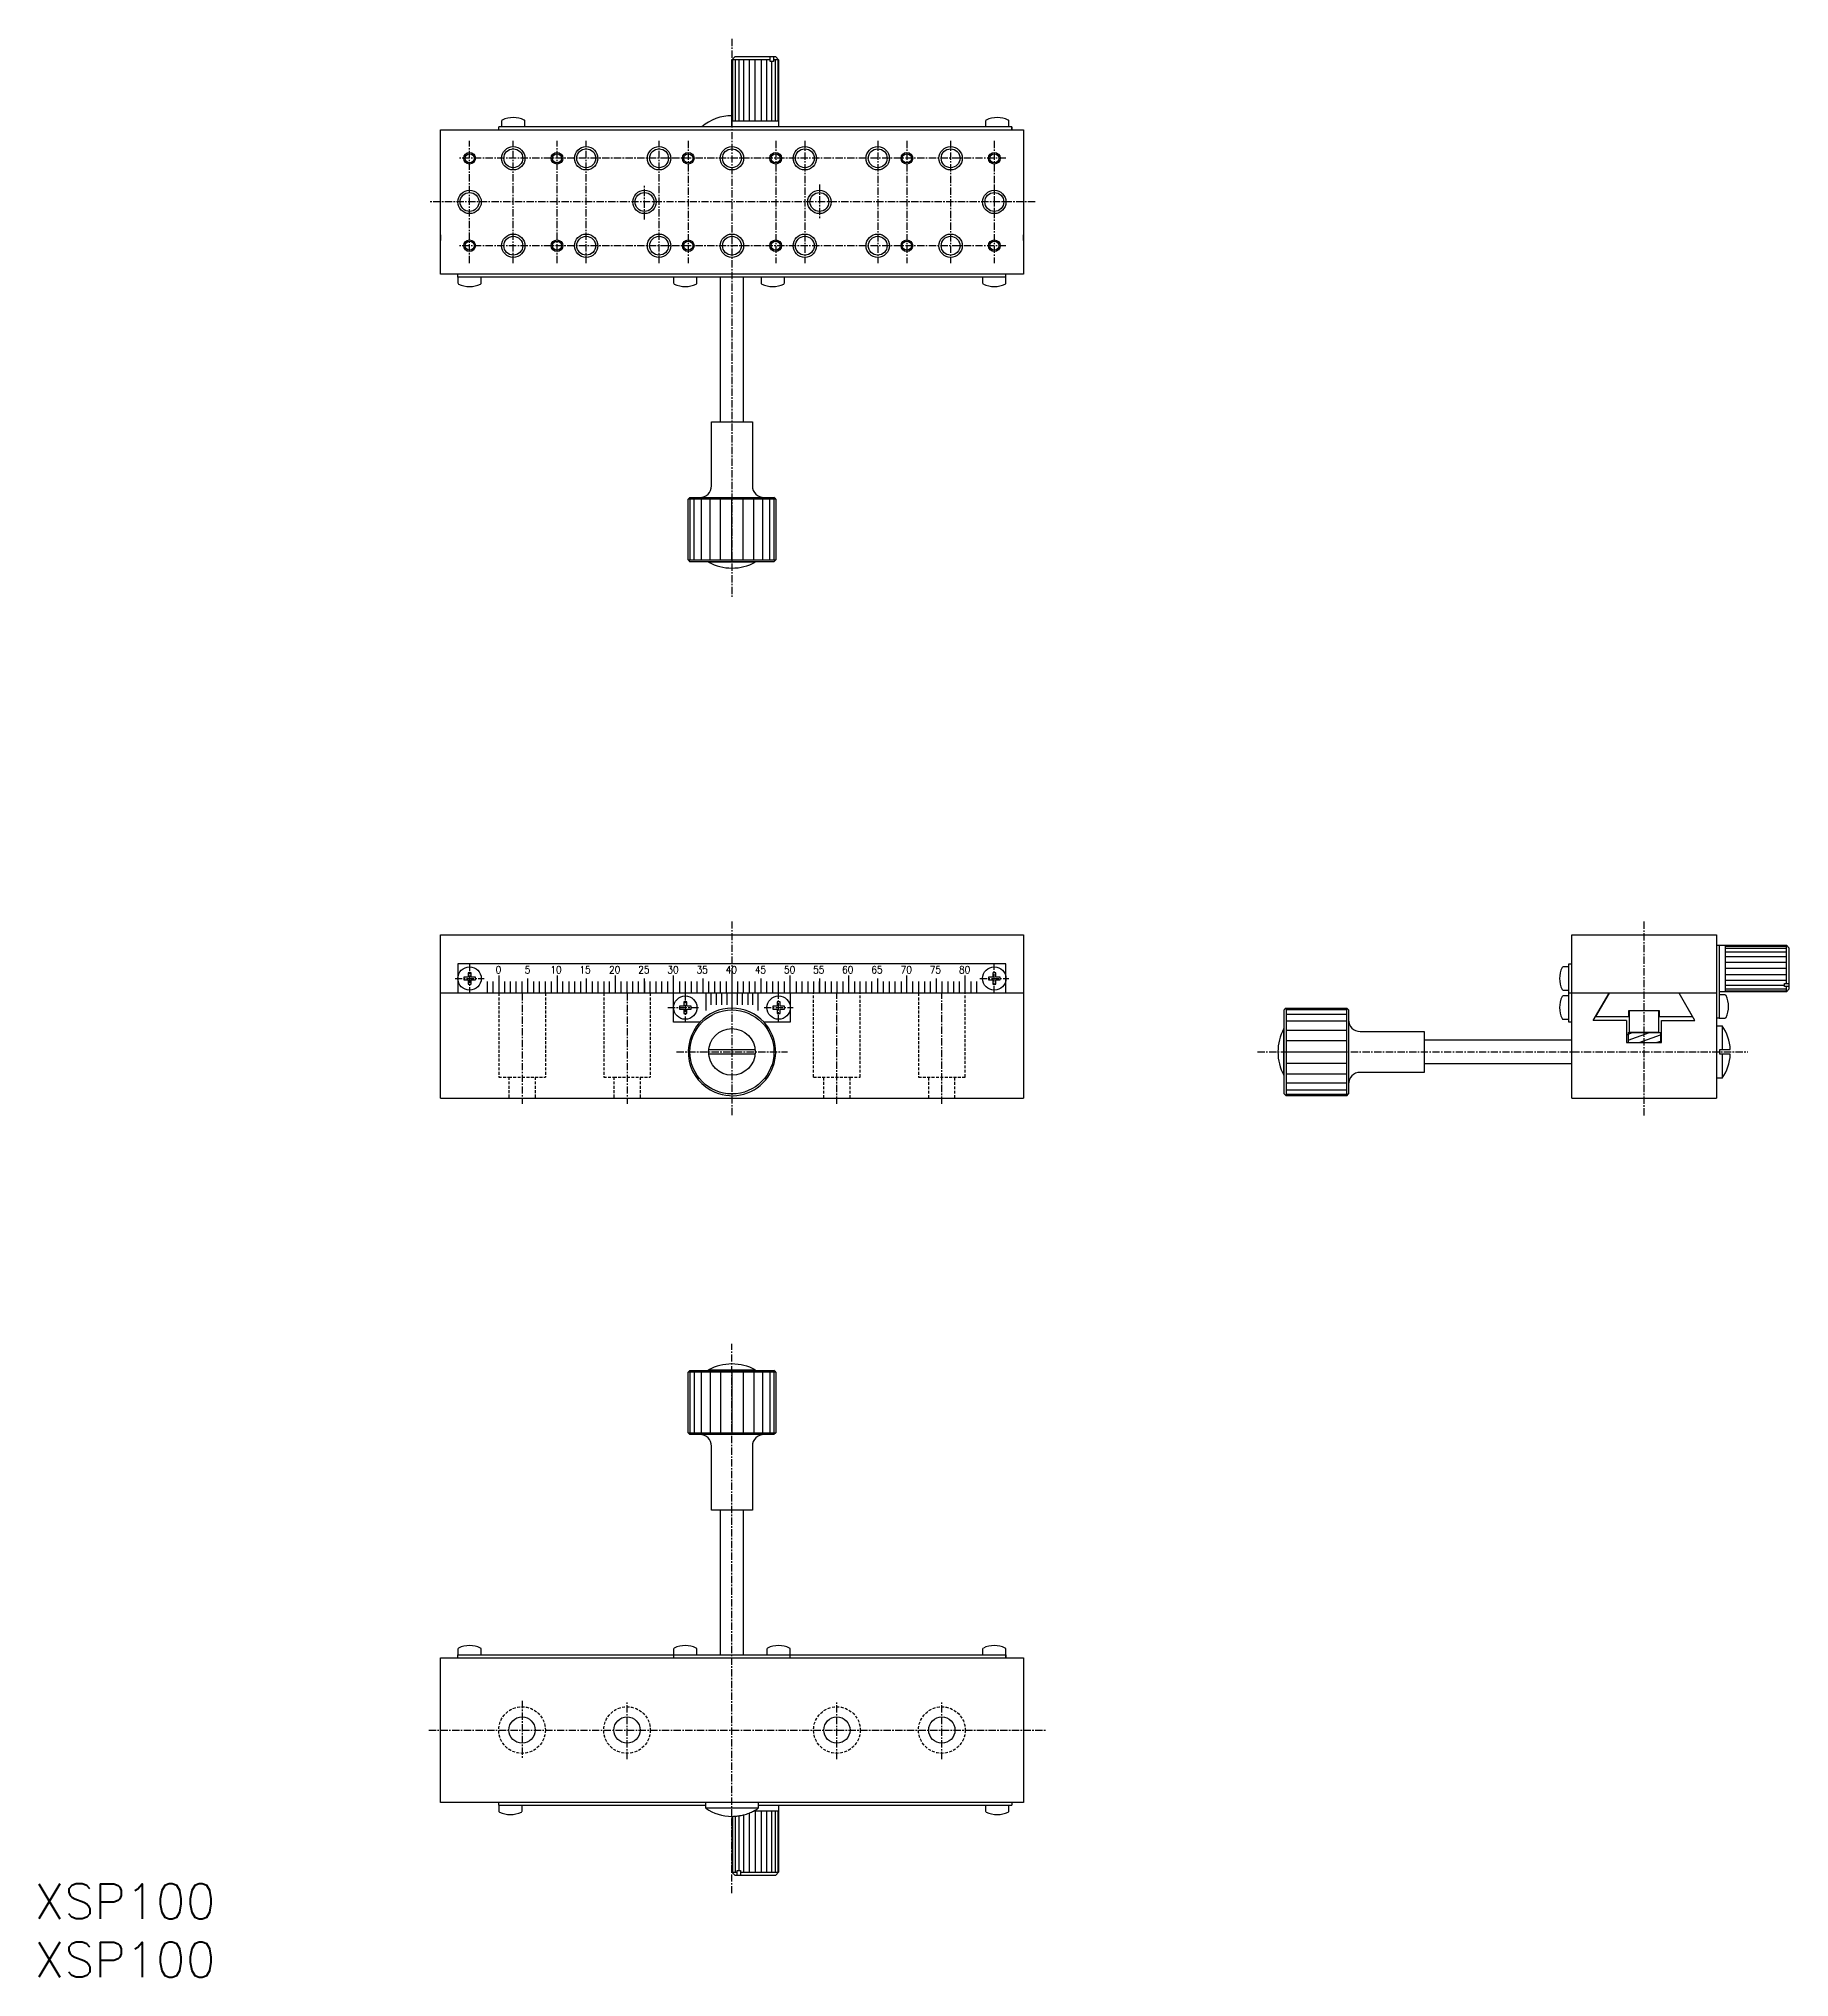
# Model space of a CAD drawing. Extents: x 358 to 659, y 511 to 843.
import ezdxf

# ---------------------------------------------------------------- set-up
doc = ezdxf.new("R2010")
doc.units = 0
doc.linetypes.add('CENTER', pattern=[2, 1.25, -0.25, 0.25, -0.25])
doc.linetypes.add('DASHED', pattern=[0.75, 0.5, -0.25])
doc.layers.get('0').update_dxf_attribs({"linetype": 'CONTINUOUS'})
doc.layers.add('CENTER', color=1, linetype='CENTER')
doc.styles.get("Standard").update_dxf_attribs({"font": 'TXT', "bigfont": 'BIGFONT'})

msp = doc.modelspace()

# ---------------------------------------------------------------- linework, layer by layer
at = {"color": 7, "linetype": 'CONTINUOUS'}
for p, q in [((477.31, 839.44), (477.81, 839.94)), ((477.31, 827.94), (477.31, 839.44)), ((484.81, 839.94), (477.81, 839.94)), ((483.84, 839.14), (483.84, 839.94)), ((484.41, 839.14), (483.84, 839.14)), ((484.41, 839.94), (484.41, 839.14)), ((484.81, 839.94), (485.31, 839.44)), ((485.31, 839.44), (485.31, 827.94)), ((437.81, 828.93), (437.81, 827.94)), ((441.81, 827.94), (441.81, 828.93)), ((477.31, 828.94), (485.31, 828.94)), ((520.81, 828.93), (520.81, 827.94)), ((524.81, 827.94), (524.81, 828.93)), ((427.31, 802.64), (427.31, 827.44)), ((427.31, 827.44), (437.31, 827.44)), ((525.31, 827.94), (437.31, 827.94)), ((437.31, 827.44), (437.31, 827.94)), ((437.31, 827.44), (527.31, 827.44)), ((525.31, 827.44), (525.31, 827.94)), ((525.31, 827.94), (525.31, 827.44)), ((527.31, 827.44), (527.31, 818.04)), ((527.31, 818.04), (527.31, 802.64)), ((527.31, 802.64), (427.31, 802.64)), ((430.31, 802.14), (430.31, 802.64)), ((524.31, 802.14), (430.31, 802.14)), ((430.31, 802.14), (430.31, 801.15)), ((434.31, 801.15), (434.31, 802.14)), ((467.31, 802.14), (467.31, 801.15)), ((471.31, 801.15), (471.31, 802.14)), ((475.31, 802.14), (475.31, 777.34)), ((479.31, 777.34), (479.31, 802.14)), ((482.31, 802.14), (482.31, 801.15)), ((486.31, 801.15), (486.31, 802.14)), ((520.31, 802.14), (520.31, 801.15)), ((524.31, 802.14), (524.31, 802.64)), ((524.31, 801.15), (524.31, 802.14)), ((473.81, 766.34), (473.81, 777.34)), ((473.81, 777.34), (480.81, 777.34)), ((480.81, 777.34), (480.81, 766.34)), ((469.81, 764.04), (470.11, 764.34)), ((469.81, 753.64), (469.81, 764.04)), ((470.11, 764.34), (484.51, 764.34)), ((484.81, 764.04), (484.51, 764.34)), ((484.81, 764.04), (484.81, 753.64)), ((469.81, 753.64), (470.11, 753.34)), ((484.51, 753.34), (470.11, 753.34)), ((473.31, 753.24), (473.31, 753.34)), ((481.31, 753.24), (473.31, 753.24)), ((481.31, 753.34), (481.31, 753.24)), ((484.81, 753.64), (484.51, 753.34)), ((427.31, 689.34), (527.31, 689.34)), ((427.31, 679.34), (427.31, 689.34)), ((527.31, 689.34), (527.31, 676.34)), ((621.35, 672.24), (621.35, 689.34)), ((621.35, 689.34), (646.15, 689.34)), ((646.15, 689.34), (646.15, 661.34)), ((646.15, 687.54), (658.15, 687.54)), ((646.65, 687.54), (646.65, 675.04)), ((647.65, 687.54), (647.65, 679.54)), ((658.15, 687.54), (658.65, 687.04)), ((658.65, 680.04), (658.65, 687.04)), ((430.31, 684.34), (430.31, 679.34)), ((524.31, 684.34), (430.31, 684.34)), ((431.31, 682.09), (431.31, 681.59)), ((432.06, 682.09), (431.31, 682.09)), ((432.06, 682.84), (432.06, 682.09)), ((432.56, 682.84), (432.06, 682.84)), ((432.56, 682.09), (432.56, 682.84)), ((433.31, 682.09), (432.56, 682.09)), ((433.31, 681.59), (433.31, 682.09)), ((521.31, 682.09), (521.31, 681.59)), ((522.06, 682.09), (521.31, 682.09)), ((522.06, 682.84), (522.06, 682.09)), ((522.56, 682.84), (522.06, 682.84)), ((522.56, 682.09), (522.56, 682.84)), ((523.31, 682.09), (522.56, 682.09)), ((523.31, 681.59), (523.31, 682.09)), ((524.31, 679.34), (524.31, 684.34)), ((620.85, 683.84), (619.86, 683.84)), ((620.85, 684.34), (621.35, 684.34)), ((620.85, 674.34), (620.85, 684.34)), ((527.31, 679.34), (427.31, 679.34)), ((427.31, 661.34), (427.31, 679.34)), ((431.31, 681.59), (432.06, 681.59)), ((432.06, 681.59), (432.06, 680.84)), ((432.06, 680.84), (432.56, 680.84)), ((432.56, 681.59), (433.31, 681.59)), ((432.56, 680.84), (432.56, 681.59)), ((467.31, 674.34), (467.31, 679.34)), ((487.31, 679.34), (487.31, 674.34)), ((521.31, 681.59), (522.06, 681.59)), ((522.06, 681.59), (522.06, 680.84)), ((522.06, 680.84), (522.56, 680.84)), ((522.56, 681.59), (523.31, 681.59)), ((522.56, 680.84), (522.56, 681.59)), ((619.86, 679.84), (620.85, 679.84)), ((620.85, 678.84), (619.86, 678.84)), ((646.15, 679.34), (620.85, 679.34)), ((625.03, 674.64), (627.75, 679.34)), ((627.75, 679.34), (625.44, 675.34)), ((642.46, 674.64), (639.75, 679.34)), ((642.05, 675.34), (639.75, 679.34)), ((658.15, 679.54), (646.65, 679.54)), ((647.63, 679.04), (646.65, 679.04)), ((657.85, 680.44), (657.85, 681.01)), ((657.85, 681.01), (658.65, 681.01)), ((658.65, 680.44), (657.85, 680.44)), ((658.65, 680.04), (658.15, 679.54)), ((469.06, 677.09), (468.31, 677.09)), ((468.31, 677.09), (468.31, 676.59)), ((468.31, 676.59), (469.06, 676.59)), ((469.56, 677.84), (469.06, 677.84)), ((469.06, 677.84), (469.06, 677.09)), ((469.06, 676.59), (469.06, 675.84)), ((469.06, 675.84), (469.56, 675.84)), ((469.56, 677.09), (469.56, 677.84)), ((470.31, 677.09), (469.56, 677.09)), ((469.56, 675.84), (469.56, 676.59)), ((469.56, 676.59), (470.31, 676.59)), ((470.31, 676.59), (470.31, 677.09)), ((484.31, 677.09), (484.31, 676.59)), ((485.06, 677.09), (484.31, 677.09)), ((484.31, 676.59), (485.06, 676.59)), ((485.06, 677.84), (485.06, 677.09)), ((485.56, 677.84), (485.06, 677.84)), ((485.06, 676.59), (485.06, 675.84)), ((485.06, 675.84), (485.56, 675.84)), ((485.56, 677.09), (485.56, 677.84)), ((486.31, 677.09), (485.56, 677.09)), ((485.56, 676.59), (486.31, 676.59)), ((485.56, 675.84), (485.56, 676.59)), ((486.31, 676.59), (486.31, 677.09)), ((527.31, 676.34), (527.31, 661.34)), ((572.35, 676.74), (572.05, 676.44)), ((572.05, 662.04), (572.05, 676.44)), ((572.35, 676.74), (582.75, 676.74)), ((582.75, 676.74), (583.05, 676.44)), ((583.05, 676.44), (583.05, 662.04)), ((625.44, 675.34), (631.15, 675.34)), ((631.15, 676.34), (636.35, 676.34)), ((631.15, 675.34), (631.15, 676.34)), ((631.25, 672.57), (631.25, 676.34)), ((636.25, 676.34), (636.25, 672.57)), ((636.35, 676.34), (636.35, 675.34)), ((636.35, 675.34), (642.05, 675.34)), ((646.65, 675.04), (646.15, 675.04)), ((646.65, 675.04), (647.63, 675.04)), ((471.81, 674.34), (467.31, 674.34)), ((487.31, 674.34), (482.81, 674.34)), ((571.95, 665.24), (571.95, 673.24)), ((571.95, 673.24), (572.05, 673.24)), ((585.05, 672.74), (596.05, 672.74)), ((596.05, 672.74), (596.05, 665.74)), ((619.86, 674.84), (620.85, 674.84)), ((621.35, 674.34), (620.85, 674.34)), ((621.35, 668.24), (621.35, 672.24)), ((630.75, 674.64), (625.03, 674.64)), ((630.75, 674.64), (630.75, 670.84)), ((630.75, 672.24), (631.05, 672.24)), ((631.05, 672.57), (636.55, 672.57)), ((631.05, 672.57), (631.05, 670.84)), ((631.25, 672.64), (636.25, 672.64)), ((636.55, 672.57), (636.55, 670.84)), ((636.75, 670.84), (636.75, 674.64)), ((636.75, 674.64), (642.46, 674.64)), ((646.15, 673.74), (647.16, 673.74)), ((647.16, 673.74), (647.16, 669.64)), ((473.33, 669.64), (481.29, 669.64)), ((481.29, 668.84), (473.33, 668.84)), ((621.35, 671.24), (596.05, 671.24)), ((630.75, 670.84), (636.75, 670.84)), ((646.75, 669.64), (648.54, 669.64)), ((646.75, 668.84), (646.75, 669.64)), ((648.54, 668.84), (646.75, 668.84)), ((647.16, 668.84), (647.16, 664.74)), ((572.05, 665.24), (571.95, 665.24)), ((596.05, 665.74), (585.05, 665.74)), ((596.05, 667.24), (621.35, 667.24)), ((621.35, 661.34), (621.35, 668.24)), ((572.35, 661.74), (572.05, 662.04)), ((582.75, 661.74), (572.35, 661.74)), ((582.75, 661.74), (583.05, 662.04)), ((647.16, 664.74), (646.15, 664.74)), ((427.31, 661.34), (527.31, 661.34)), ((621.35, 661.34), (646.15, 661.34)), ((469.81, 614.32), (470.11, 614.62)), ((469.81, 603.92), (469.81, 614.32)), ((470.11, 614.62), (484.51, 614.62)), ((473.31, 614.72), (481.31, 614.72)), ((473.31, 614.62), (473.31, 614.72)), ((481.31, 614.72), (481.31, 614.62)), ((484.81, 614.32), (484.51, 614.62)), ((484.81, 614.32), (484.81, 603.92)), ((469.81, 603.92), (470.11, 603.62)), ((484.51, 603.62), (470.11, 603.62)), ((484.81, 603.92), (484.51, 603.62)), ((473.81, 590.62), (473.81, 601.62)), ((480.81, 601.62), (480.81, 590.62)), ((480.81, 590.62), (473.81, 590.62)), ((475.31, 590.62), (475.31, 565.82)), ((479.31, 565.82), (479.31, 590.62)), ((427.31, 565.32), (487.31, 565.32)), ((427.31, 540.52), (427.31, 565.32)), ((430.31, 566.81), (430.31, 565.82)), ((430.31, 565.82), (467.31, 565.82)), ((430.31, 565.82), (467.31, 565.82)), ((430.31, 565.32), (430.31, 565.82)), ((434.31, 565.82), (434.31, 566.81)), ((467.31, 566.81), (467.31, 565.82)), ((467.31, 566.81), (467.31, 565.82)), ((467.31, 565.82), (467.31, 565.32)), ((467.31, 565.82), (487.31, 565.82)), ((471.31, 565.82), (471.31, 566.81)), ((483.31, 566.81), (483.31, 565.82)), ((487.31, 565.82), (487.31, 566.81)), ((487.31, 565.32), (487.31, 565.82)), ((487.31, 565.82), (524.31, 565.82)), ((487.31, 565.32), (527.31, 565.32)), ((520.31, 566.81), (520.31, 565.82)), ((524.31, 565.82), (524.31, 566.81)), ((524.31, 565.32), (524.31, 565.82)), ((524.31, 565.82), (524.31, 565.32)), ((527.31, 565.32), (527.31, 540.52)), ((527.31, 540.52), (427.31, 540.52)), ((437.31, 540.02), (437.31, 540.52)), ((437.31, 540.02), (437.31, 539.03)), ((437.31, 540.02), (472.81, 540.02)), ((441.31, 539.03), (441.31, 540.02)), ((472.81, 539.51), (472.81, 540.52)), ((477.31, 540.52), (472.81, 540.52)), ((481.81, 539.51), (472.81, 539.51)), ((481.81, 540.52), (477.31, 540.52)), ((485.31, 539.02), (481, 539.02)), ((481.81, 540.52), (481.81, 539.51)), ((481.81, 540.02), (525.31, 540.02)), ((485.31, 540.02), (485.31, 528.52)), ((520.81, 540.02), (520.81, 539.03)), ((524.81, 539.03), (524.81, 540.02)), ((525.31, 540.52), (525.31, 540.02)), ((477.31, 538.12), (477.31, 528.52)), ((478.21, 528.82), (478.78, 528.82)), ((478.21, 528.02), (478.21, 528.82)), ((478.78, 528.82), (478.78, 528.02)), ((477.81, 528.02), (477.31, 528.52)), ((477.81, 528.02), (484.81, 528.02)), ((485.31, 528.52), (484.81, 528.02))]:
    msp.add_line(p, q, dxfattribs=at)
at = {"color": 3, "linetype": 'CONTINUOUS'}
for p, q in [((483.84, 839.44), (477.31, 839.44)), ((477.45, 828.94), (477.45, 839.44)), ((477.85, 839.44), (477.85, 828.94)), ((478.48, 839.44), (478.48, 828.94)), ((479.31, 839.44), (479.31, 828.94)), ((480.28, 839.44), (480.28, 828.94)), ((481.31, 828.94), (481.31, 839.44)), ((482.35, 828.94), (482.35, 839.44)), ((483.31, 828.94), (483.31, 839.44)), ((484.14, 828.94), (484.14, 839.14)), ((485.31, 839.44), (484.41, 839.44)), ((484.77, 828.94), (484.77, 839.44)), ((485.17, 839.44), (485.17, 828.94)), ((484.81, 764.04), (469.81, 764.04)), ((470.07, 764.04), (470.07, 753.64)), ((470.82, 753.64), (470.82, 764.04)), ((472.01, 764.04), (472.01, 753.64)), ((473.56, 753.64), (473.56, 764.04)), ((475.37, 753.64), (475.37, 764.04)), ((477.31, 753.64), (477.31, 764.04)), ((479.25, 753.64), (479.25, 764.04)), ((481.06, 753.64), (481.06, 764.04)), ((482.61, 753.64), (482.61, 764.04)), ((483.81, 753.64), (483.81, 764.04)), ((484.56, 753.64), (484.56, 764.04)), ((469.81, 753.64), (484.81, 753.64)), ((647.65, 687.41), (658.15, 687.41)), ((658.15, 687.01), (647.65, 687.01)), ((658.15, 686.37), (647.65, 686.37)), ((658.15, 685.54), (647.65, 685.54)), ((658.15, 681.01), (658.15, 687.54)), ((437.31, 682.34), (437.31, 679.34)), ((442.31, 679.34), (442.31, 681.84)), ((447.31, 682.34), (447.31, 679.34)), ((452.31, 681.84), (452.31, 679.34)), ((457.31, 679.34), (457.31, 682.34)), ((462.31, 679.34), (462.31, 681.84)), ((467.31, 679.34), (467.31, 682.34)), ((472.31, 681.84), (472.31, 679.34)), ((477.31, 682.34), (477.31, 677.74)), ((482.31, 679.34), (482.31, 681.84)), ((487.31, 679.34), (487.31, 682.34)), ((492.31, 681.84), (492.31, 679.34)), ((497.31, 682.34), (497.31, 679.34)), ((502.31, 679.34), (502.31, 681.84)), ((507.31, 679.34), (507.31, 682.34)), ((512.31, 681.84), (512.31, 679.34)), ((517.31, 679.34), (517.31, 682.34)), ((658.15, 684.58), (647.65, 684.58)), ((658.15, 683.54), (647.65, 683.54)), ((647.65, 682.51), (658.15, 682.51)), ((435.31, 681.34), (435.31, 679.34)), ((436.31, 681.34), (436.31, 679.34)), ((438.31, 681.34), (438.31, 679.34)), ((439.31, 679.34), (439.31, 681.34)), ((440.31, 679.34), (440.31, 681.34)), ((441.31, 679.34), (441.31, 681.34)), ((443.31, 679.34), (443.31, 681.34)), ((444.31, 679.34), (444.31, 681.34)), ((445.31, 679.34), (445.31, 681.34)), ((446.31, 681.34), (446.31, 679.34)), ((448.31, 679.34), (448.31, 681.34)), ((449.31, 681.34), (449.31, 679.34)), ((450.31, 681.34), (450.31, 679.34)), ((451.31, 681.34), (451.31, 679.34)), ((453.31, 681.34), (453.31, 679.34)), ((454.31, 681.34), (454.31, 679.34)), ((455.31, 681.34), (455.31, 679.34)), ((456.31, 679.34), (456.31, 681.34)), ((458.31, 679.34), (458.31, 681.34)), ((459.31, 679.34), (459.31, 681.34)), ((460.31, 679.34), (460.31, 681.34)), ((461.31, 679.34), (461.31, 681.34)), ((462.31, 681.34), (462.31, 679.34)), ((463.31, 679.34), (463.31, 681.34)), ((464.31, 679.34), (464.31, 681.34)), ((465.31, 679.34), (465.31, 681.34)), ((466.31, 679.34), (466.31, 681.34)), ((468.31, 681.34), (468.31, 679.34)), ((469.31, 681.34), (469.31, 679.34)), ((470.31, 681.34), (470.31, 679.34)), ((471.31, 681.34), (471.31, 679.34)), ((472.81, 679.34), (472.81, 676.34)), ((473.31, 681.34), (473.31, 679.34)), ((473.71, 679.34), (473.71, 677.34)), ((474.31, 681.34), (474.31, 679.34)), ((474.61, 679.34), (474.61, 677.34)), ((475.31, 681.34), (475.31, 679.34)), ((475.51, 679.34), (475.51, 677.34)), ((476.31, 681.34), (476.31, 679.34)), ((476.41, 679.34), (476.41, 677.34)), ((478.21, 679.34), (478.21, 677.34)), ((478.31, 679.34), (478.31, 681.34)), ((479.11, 677.34), (479.11, 679.34)), ((479.31, 679.34), (479.31, 681.34)), ((480.01, 679.34), (480.01, 677.34)), ((480.31, 679.34), (480.31, 681.34)), ((480.91, 677.34), (480.91, 679.34)), ((481.31, 679.34), (481.31, 681.34)), ((481.81, 676.34), (481.81, 679.34)), ((483.31, 679.34), (483.31, 681.34)), ((484.31, 679.34), (484.31, 681.34)), ((485.31, 679.34), (485.31, 681.34)), ((486.31, 679.34), (486.31, 681.34)), ((488.31, 681.34), (488.31, 679.34)), ((489.31, 681.34), (489.31, 679.34)), ((490.31, 681.34), (490.31, 679.34)), ((491.31, 681.34), (491.31, 679.34)), ((492.31, 679.34), (492.31, 681.34)), ((492.31, 679.34), (492.31, 681.34)), ((493.31, 681.34), (493.31, 679.34)), ((494.31, 681.34), (494.31, 679.34)), ((495.31, 681.34), (495.31, 679.34)), ((496.31, 681.34), (496.31, 679.34)), ((498.31, 681.34), (498.31, 679.34)), ((499.31, 679.34), (499.31, 681.34)), ((500.31, 679.34), (500.31, 681.34)), ((501.31, 679.34), (501.31, 681.34)), ((503.31, 679.34), (503.31, 681.34)), ((504.31, 679.34), (504.31, 681.34)), ((505.31, 679.34), (505.31, 681.34)), ((506.31, 681.34), (506.31, 679.34)), ((508.31, 679.34), (508.31, 681.34)), ((509.31, 681.34), (509.31, 679.34)), ((510.31, 681.34), (510.31, 679.34)), ((511.31, 681.34), (511.31, 679.34)), ((513.31, 681.34), (513.31, 679.34)), ((514.31, 681.34), (514.31, 679.34)), ((515.31, 681.34), (515.31, 679.34)), ((516.31, 679.34), (516.31, 681.34)), ((518.31, 679.34), (518.31, 681.34)), ((519.31, 679.34), (519.31, 681.34)), ((647.65, 681.54), (658.15, 681.54)), ((647.65, 680.71), (657.85, 680.71)), ((647.65, 680.08), (658.15, 680.08)), ((658.15, 679.68), (647.65, 679.68)), ((658.15, 679.54), (658.15, 680.44)), ((572.35, 676.74), (572.35, 661.74)), ((582.75, 676.49), (572.35, 676.49)), ((572.35, 675.74), (582.75, 675.74)), ((582.75, 661.74), (582.75, 676.74)), ((582.75, 674.54), (572.35, 674.54)), ((572.35, 672.99), (582.75, 672.99)), ((631.05, 671.24), (634.7, 672.57)), ((631.05, 672.3), (631.77, 672.57)), ((632.88, 670.84), (636.55, 672.17)), ((572.35, 671.18), (582.75, 671.18)), ((572.35, 669.24), (582.75, 669.24)), ((635.81, 670.84), (636.55, 671.11)), ((572.35, 667.3), (582.75, 667.3)), ((572.35, 665.49), (582.75, 665.49)), ((572.35, 663.94), (582.75, 663.94)), ((572.35, 662.75), (582.75, 662.75)), ((572.35, 662), (582.75, 662)), ((484.81, 614.32), (469.81, 614.32)), ((470.07, 614.32), (470.07, 603.92)), ((470.82, 614.32), (470.82, 603.92)), ((472.01, 614.32), (472.01, 603.92)), ((473.56, 614.32), (473.56, 603.92)), ((475.37, 614.32), (475.37, 603.92)), ((477.31, 614.32), (477.31, 603.92)), ((479.25, 614.32), (479.25, 603.92)), ((481.06, 614.32), (481.06, 603.92)), ((482.61, 603.92), (482.61, 614.32)), ((483.81, 614.32), (483.81, 603.92)), ((484.56, 603.92), (484.56, 614.32)), ((469.81, 603.92), (484.81, 603.92)), ((480.28, 538.69), (480.28, 528.52)), ((481.31, 539.02), (481.31, 528.52)), ((482.35, 528.52), (482.35, 539.02)), ((483.31, 528.52), (483.31, 539.02)), ((484.14, 528.52), (484.14, 539.02)), ((484.77, 528.52), (484.77, 539.02)), ((485.17, 539.02), (485.17, 528.52)), ((477.45, 528.52), (477.45, 538.12)), ((477.85, 538.14), (477.85, 528.52)), ((478.48, 538.21), (478.48, 528.82)), ((479.31, 538.38), (479.31, 528.52)), ((477.31, 528.52), (478.21, 528.52)), ((478.78, 528.52), (485.31, 528.52))]:
    msp.add_line(p, q, dxfattribs=at)
at = {"color": 3, "linetype": 'DASHED'}
for p, q in [((437.31, 679.34), (437.31, 664.94)), ((445.31, 679.34), (445.31, 664.94)), ((455.31, 679.34), (455.31, 664.94)), ((463.31, 679.34), (463.31, 664.94)), ((491.31, 664.94), (491.31, 679.34)), ((499.31, 664.94), (499.31, 679.34)), ((509.31, 679.34), (509.31, 664.94)), ((517.31, 664.94), (517.31, 679.34)), ((437.31, 664.94), (439.06, 664.94)), ((439.06, 664.94), (439.06, 661.34)), ((439.06, 664.94), (445.31, 664.94)), ((443.56, 664.94), (443.56, 661.34)), ((455.31, 664.94), (457.06, 664.94)), ((457.06, 664.94), (463.31, 664.94)), ((457.06, 664.94), (457.06, 661.34)), ((461.56, 664.94), (461.56, 661.34)), ((491.31, 664.94), (497.56, 664.94)), ((493.06, 661.34), (493.06, 664.94)), ((497.56, 664.94), (499.31, 664.94)), ((497.56, 661.34), (497.56, 664.94)), ((509.31, 664.94), (517.31, 664.94)), ((511.06, 661.34), (511.06, 664.94)), ((515.56, 661.34), (515.56, 664.94))]:
    msp.add_line(p, q, dxfattribs=at)
at = {"color": 3, "linetype": 'CONTINUOUS'}
for centre, radius in [((432.31, 822.54), 1), ((439.81, 822.54), 2), ((439.81, 822.54), 2), ((439.81, 822.54), 2), ((439.81, 822.54), 2), ((439.81, 822.54), 2), ((439.81, 822.54), 2), ((439.81, 822.54), 2), ((439.81, 822.54), 2), ((447.31, 822.54), 1), ((452.31, 822.54), 2), ((452.31, 822.54), 2), ((452.31, 822.54), 2), ((452.31, 822.54), 2), ((452.31, 822.54), 2), ((452.31, 822.54), 2), ((452.31, 822.54), 2), ((452.31, 822.54), 2), ((464.81, 822.54), 2), ((464.81, 822.54), 2), ((464.81, 822.54), 2), ((464.81, 822.54), 2), ((469.81, 822.54), 1), ((477.31, 822.54), 2), ((477.31, 822.54), 2), ((477.31, 822.54), 2), ((477.31, 822.54), 2), ((484.81, 822.54), 1), ((489.81, 822.54), 2), ((489.81, 822.54), 2), ((489.81, 822.54), 2), ((489.81, 822.54), 2), ((489.81, 822.54), 2), ((489.81, 822.54), 2), ((489.81, 822.54), 2), ((489.81, 822.54), 2), ((502.31, 822.54), 2), ((502.31, 822.54), 2), ((502.31, 822.54), 2), ((502.31, 822.54), 2), ((502.31, 822.54), 2), ((502.31, 822.54), 2), ((502.31, 822.54), 2), ((502.31, 822.54), 2), ((507.31, 822.54), 1), ((514.81, 822.54), 2), ((514.81, 822.54), 2), ((514.81, 822.54), 2), ((514.81, 822.54), 2), ((514.81, 822.54), 2), ((514.81, 822.54), 2), ((514.81, 822.54), 2), ((514.81, 822.54), 2), ((522.31, 822.54), 1), ((432.31, 815.04), 2), ((432.31, 815.04), 2), ((432.31, 815.04), 2), ((432.31, 815.04), 2), ((462.31, 815.04), 2), ((462.31, 815.04), 2), ((462.31, 815.04), 2), ((462.31, 815.04), 2), ((492.31, 815.04), 2), ((492.31, 815.04), 2), ((492.31, 815.04), 2), ((492.31, 815.04), 2), ((522.31, 815.04), 2), ((522.31, 815.04), 2), ((522.31, 815.04), 2), ((522.31, 815.04), 2), ((432.31, 807.54), 1), ((439.81, 807.54), 2), ((439.81, 807.54), 2), ((439.81, 807.54), 2), ((439.81, 807.54), 2), ((439.81, 807.54), 2), ((439.81, 807.54), 2), ((439.81, 807.54), 2), ((439.81, 807.54), 2), ((447.31, 807.54), 1), ((452.31, 807.54), 2), ((452.31, 807.54), 2), ((452.31, 807.54), 2), ((452.31, 807.54), 2), ((452.31, 807.54), 2), ((452.31, 807.54), 2), ((452.31, 807.54), 2), ((452.31, 807.54), 2), ((464.81, 807.54), 2), ((464.81, 807.54), 2), ((464.81, 807.54), 2), ((464.81, 807.54), 2), ((469.81, 807.54), 1), ((477.31, 807.54), 2), ((477.31, 807.54), 2), ((477.31, 807.54), 2), ((477.31, 807.54), 2), ((484.81, 807.54), 1), ((489.81, 807.54), 2), ((489.81, 807.54), 2), ((489.81, 807.54), 2), ((489.81, 807.54), 2), ((489.81, 807.54), 2), ((489.81, 807.54), 2), ((489.81, 807.54), 2), ((489.81, 807.54), 2), ((502.31, 807.54), 2), ((502.31, 807.54), 2), ((502.31, 807.54), 2), ((502.31, 807.54), 2), ((502.31, 807.54), 2), ((502.31, 807.54), 2), ((502.31, 807.54), 2), ((502.31, 807.54), 2), ((507.31, 807.54), 1), ((514.81, 807.54), 2), ((514.81, 807.54), 2), ((514.81, 807.54), 2), ((514.81, 807.54), 2), ((514.81, 807.54), 2), ((514.81, 807.54), 2), ((514.81, 807.54), 2), ((514.81, 807.54), 2), ((522.31, 807.54), 1), ((477.31, 669.24), 7.2), ((477.31, 669.24), 4)]:
    msp.add_circle(centre, radius, dxfattribs=at)
at = {"color": 7, "linetype": 'CONTINUOUS'}
for centre, radius in [((432.31, 822.54), 0.783), ((439.81, 822.54), 1.62), ((439.81, 822.54), 1.62), ((439.81, 822.54), 1.62), ((439.81, 822.54), 1.62), ((439.81, 822.54), 1.62), ((439.81, 822.54), 1.62), ((439.81, 822.54), 1.62), ((439.81, 822.54), 1.62), ((447.31, 822.54), 0.783), ((452.31, 822.54), 1.62), ((452.31, 822.54), 1.62), ((452.31, 822.54), 1.62), ((452.31, 822.54), 1.62), ((452.31, 822.54), 1.62), ((452.31, 822.54), 1.62), ((452.31, 822.54), 1.62), ((452.31, 822.54), 1.62), ((464.81, 822.54), 1.62), ((464.81, 822.54), 1.62), ((464.81, 822.54), 1.62), ((464.81, 822.54), 1.62), ((469.81, 822.54), 0.783), ((477.31, 822.54), 1.62), ((477.31, 822.54), 1.62), ((477.31, 822.54), 1.62), ((477.31, 822.54), 1.62), ((484.81, 822.54), 0.783), ((489.81, 822.54), 1.62), ((489.81, 822.54), 1.62), ((489.81, 822.54), 1.62), ((489.81, 822.54), 1.62), ((489.81, 822.54), 1.62), ((489.81, 822.54), 1.62), ((489.81, 822.54), 1.62), ((489.81, 822.54), 1.62), ((502.31, 822.54), 1.62), ((502.31, 822.54), 1.62), ((502.31, 822.54), 1.62), ((502.31, 822.54), 1.62), ((502.31, 822.54), 1.62), ((502.31, 822.54), 1.62), ((502.31, 822.54), 1.62), ((502.31, 822.54), 1.62), ((507.31, 822.54), 0.783), ((514.81, 822.54), 1.62), ((514.81, 822.54), 1.62), ((514.81, 822.54), 1.62), ((514.81, 822.54), 1.62), ((514.81, 822.54), 1.62), ((514.81, 822.54), 1.62), ((514.81, 822.54), 1.62), ((514.81, 822.54), 1.62), ((522.31, 822.54), 0.783), ((432.31, 815.04), 1.62), ((432.31, 815.04), 1.62), ((432.31, 815.04), 1.62), ((432.31, 815.04), 1.62), ((462.31, 815.04), 1.62), ((462.31, 815.04), 1.62), ((462.31, 815.04), 1.62), ((462.31, 815.04), 1.62), ((492.31, 815.04), 1.62), ((492.31, 815.04), 1.62), ((492.31, 815.04), 1.62), ((492.31, 815.04), 1.62), ((522.31, 815.04), 1.62), ((522.31, 815.04), 1.62), ((522.31, 815.04), 1.62), ((522.31, 815.04), 1.62), ((432.31, 807.54), 0.783), ((439.81, 807.54), 1.62), ((439.81, 807.54), 1.62), ((439.81, 807.54), 1.62), ((439.81, 807.54), 1.62), ((439.81, 807.54), 1.62), ((439.81, 807.54), 1.62), ((439.81, 807.54), 1.62), ((439.81, 807.54), 1.62), ((447.31, 807.54), 0.783), ((452.31, 807.54), 1.62), ((452.31, 807.54), 1.62), ((452.31, 807.54), 1.62), ((452.31, 807.54), 1.62), ((452.31, 807.54), 1.62), ((452.31, 807.54), 1.62), ((452.31, 807.54), 1.62), ((452.31, 807.54), 1.62), ((464.81, 807.54), 1.62), ((464.81, 807.54), 1.62), ((464.81, 807.54), 1.62), ((464.81, 807.54), 1.62), ((469.81, 807.54), 0.783), ((477.31, 807.54), 1.62), ((477.31, 807.54), 1.62), ((477.31, 807.54), 1.62), ((477.31, 807.54), 1.62), ((484.81, 807.54), 0.783), ((489.81, 807.54), 1.62), ((489.81, 807.54), 1.62), ((489.81, 807.54), 1.62), ((489.81, 807.54), 1.62), ((489.81, 807.54), 1.62), ((489.81, 807.54), 1.62), ((489.81, 807.54), 1.62), ((489.81, 807.54), 1.62), ((502.31, 807.54), 1.62), ((502.31, 807.54), 1.62), ((502.31, 807.54), 1.62), ((502.31, 807.54), 1.62), ((502.31, 807.54), 1.62), ((502.31, 807.54), 1.62), ((502.31, 807.54), 1.62), ((502.31, 807.54), 1.62), ((507.31, 807.54), 0.783), ((514.81, 807.54), 1.62), ((514.81, 807.54), 1.62), ((514.81, 807.54), 1.62), ((514.81, 807.54), 1.62), ((514.81, 807.54), 1.62), ((514.81, 807.54), 1.62), ((514.81, 807.54), 1.62), ((514.81, 807.54), 1.62), ((522.31, 807.54), 0.783), ((432.31, 681.84), 2), ((522.31, 681.84), 2), ((469.31, 676.84), 2), ((485.31, 676.84), 2), ((441.31, 552.92), 2.25), ((459.31, 552.92), 2.25), ((495.31, 552.92), 2.25), ((513.31, 552.92), 2.25)]:
    msp.add_circle(centre, radius, dxfattribs=at)
at = {"color": 3, "linetype": 'DASHED'}
for centre in [(441.31, 552.92), (459.31, 552.92), (495.31, 552.92), (513.31, 552.92)]:
    msp.add_circle(centre, 4, dxfattribs=at)
at = {"color": 7, "linetype": 'CONTINUOUS'}
for centre, radius, start, end in [((438.01, 828.93), 0.2, 115.6716, 180), ((439.81, 825.18), 4.35, 64.3284, 115.6716), ((441.61, 828.93), 0.2, 0, 64.3284), ((477.31, 821.84), 8, 90, 130.3149), ((521.01, 828.93), 0.2, 115.6716, 180), ((522.81, 825.18), 4.35, 64.3284, 115.6716), ((524.61, 828.93), 0.2, 0, 64.3284), ((430.51, 801.15), 0.2, 180, 244.3284), ((432.31, 804.89), 4.35, 244.3284, 295.6716), ((434.11, 801.15), 0.2, 295.6716, 0), ((467.51, 801.15), 0.2, 180, 244.3284), ((469.31, 804.89), 4.35, 244.3284, 295.6716), ((471.11, 801.15), 0.2, 295.6716, 0), ((482.51, 801.15), 0.2, 180, 244.3284), ((484.31, 804.89), 4.35, 244.3284, 295.6716), ((486.11, 801.15), 0.2, 295.6716, 0), ((520.51, 801.15), 0.2, 180, 244.3284), ((522.31, 804.89), 4.35, 244.3284, 295.6716), ((524.11, 801.15), 0.2, 295.6716, 0), ((471.81, 766.34), 2, 270, 0), ((482.81, 766.34), 2, 180, 270), ((477.31, 760.74), 8.5, 241.9275, 270), ((477.31, 760.74), 8.5, 270, 298.0725), ((623.6, 681.84), 4.35, 154.3284, 205.6716), ((619.86, 683.64), 0.2, 90, 154.3284), ((623.6, 676.84), 4.35, 154.3284, 205.6716), ((619.86, 680.04), 0.2, 205.6716, 270), ((619.86, 678.64), 0.2, 90, 154.3284), ((647.63, 678.84), 0.2, 25.6716, 90), ((643.89, 677.04), 4.35, 334.3284, 25.6716), ((477.31, 669.24), 7.5, 42.8436, 137.1564), ((647.63, 675.24), 0.2, 270, 334.3284), ((477.31, 669.24), 7.5, 137.1564, 246.9261), ((477.31, 669.24), 7.5, 246.9261, 42.8436), ((579.45, 669.24), 8.5, 151.9275, 180), ((585.05, 674.74), 2, 180, 270), ((619.86, 675.04), 0.2, 205.6716, 270), ((640.55, 669.24), 8, 2.866, 34.2289), ((579.45, 669.24), 8.5, 180, 208.0725), ((640.55, 669.24), 8, 325.7711, 357.134), ((585.05, 663.74), 2, 90, 180), ((477.31, 607.22), 8.5, 90, 118.0725), ((477.31, 607.22), 8.5, 61.9275, 90), ((471.81, 601.62), 2, 0, 90), ((482.81, 601.62), 2, 90, 180), ((430.51, 566.81), 0.2, 115.6716, 180), ((432.31, 563.07), 4.35, 64.3284, 115.6716), ((434.11, 566.81), 0.2, 0, 64.3284), ((434.11, 566.81), 0.2, 0, 64.3284), ((467.51, 566.81), 0.2, 115.6716, 180), ((469.31, 563.07), 4.35, 64.3284, 115.6716), ((471.11, 566.81), 0.2, 0, 64.3284), ((483.51, 566.81), 0.2, 115.6716, 180), ((485.31, 563.07), 4.35, 64.3284, 115.6716), ((487.11, 566.81), 0.2, 360, 64.3284), ((520.51, 566.81), 0.2, 115.6716, 180), ((522.31, 563.07), 4.35, 64.3284, 115.6716), ((524.11, 566.81), 0.2, 360, 64.3284), ((437.51, 539.03), 0.2, 180, 244.3284), ((439.31, 542.78), 4.35, 244.3284, 295.6716), ((441.11, 539.03), 0.2, 295.6716, 360), ((477.31, 546.12), 8, 235.7711, 270), ((477.31, 546.12), 8, 284.4775, 291.752), ((477.31, 546.12), 8, 291.752, 297.4392), ((477.31, 546.12), 8, 297.4392, 304.2289), ((521.01, 539.03), 0.2, 180, 244.3284), ((522.81, 542.78), 4.35, 244.3284, 295.6716), ((524.61, 539.03), 0.2, 295.6716, 360), ((477.31, 546.12), 8, 270, 270.9762), ((477.31, 546.12), 8, 270.9762, 273.841), ((477.31, 546.12), 8, 273.841, 278.4211), ((477.31, 546.12), 8, 278.4211, 284.4775)]:
    msp.add_arc(centre, radius, start, end, dxfattribs=at)
at = {"layer": 'CENTER', "color": 1, "linetype": 'CENTER'}
for p, q in [((477.31, 843.04), (477.31, 747.25)), ((432.31, 804.54), (432.31, 825.54)), ((439.81, 804.54), (439.81, 825.54)), ((439.81, 804.54), (439.81, 825.54)), ((439.81, 804.54), (439.81, 825.54)), ((447.31, 804.54), (447.31, 825.54)), ((452.31, 804.54), (452.31, 825.54)), ((464.81, 804.54), (464.81, 825.54)), ((469.81, 825.54), (469.81, 804.54)), ((484.81, 825.54), (484.81, 804.54)), ((489.81, 825.54), (489.81, 804.54)), ((502.31, 825.54), (502.31, 804.54)), ((507.31, 825.54), (507.31, 804.54)), ((514.81, 825.54), (514.81, 804.54)), ((522.31, 825.54), (522.31, 804.54)), ((524.31, 822.54), (430.31, 822.54)), ((462.31, 812.04), (462.31, 818.04)), ((492.31, 818.04), (492.31, 812.04)), ((522.31, 818.04), (522.31, 812.04)), ((529.31, 815.04), (425.31, 815.04)), ((427.31, 809.42), (427.31, 808.42)), ((527.31, 808.42), (527.31, 809.42)), ((524.31, 807.54), (430.31, 807.54)), ((477.31, 691.64), (477.31, 658.34)), ((633.75, 658.34), (633.75, 691.64)), ((429.81, 681.84), (434.81, 681.84)), ((432.31, 684.34), (432.31, 679.34)), ((519.81, 681.84), (524.81, 681.84)), ((522.31, 679.34), (522.31, 684.34)), ((441.31, 679.34), (441.31, 660.34)), ((459.31, 679.34), (459.31, 660.34)), ((459.31, 679.34), (459.31, 660.34)), ((469.31, 679.34), (469.31, 674.34)), ((485.31, 674.34), (485.31, 679.34)), ((495.31, 660.34), (495.31, 679.34)), ((495.31, 660.34), (495.31, 679.34)), ((513.31, 660.34), (513.31, 679.34)), ((466.31, 676.84), (471.81, 676.84)), ((482.81, 676.84), (487.81, 676.84)), ((467.81, 669.24), (486.81, 669.24)), ((567.44, 669.24), (651.54, 669.24)), ((477.31, 538.12), (477.31, 619.17)), ((441.31, 557.92), (441.31, 547.92)), ((459.31, 547.92), (459.31, 557.92)), ((495.31, 547.92), (495.31, 557.92)), ((513.31, 547.92), (513.31, 557.92)), ((425.31, 552.92), (531.31, 552.92)), ((477.31, 528.52), (477.31, 538.12)), ((477.31, 524.92), (477.31, 528.52))]:
    msp.add_line(p, q, dxfattribs=at)

# ---------------------------------------------------------------- texts
at = {"color": 3, "linetype": 'CONTINUOUS', "width": 0.9}
for s, p in [('0', (436.78, 682.72)), ('5', (441.78, 682.72)), ('10', (446.16, 682.72)), ('15', (451.16, 682.72)), ('20', (456.24, 682.72)), ('25', (461.24, 682.72)), ('30', (466.24, 682.72)), ('35', (471.24, 682.72)), ('40', (476.24, 682.72)), ('40', (476.24, 682.72)), ('45', (481.24, 682.72)), ('50', (486.24, 682.72)), ('55', (491.24, 682.72)), ('60', (496.21, 682.72)), ('65', (501.21, 682.72)), ('70', (506.24, 682.72)), ('75', (511.24, 682.72)), ('80', (516.24, 682.72))]:
    msp.add_text(s, height=1.25, dxfattribs=at).set_placement(p)
at = {"color": 7, "linetype": 'CONTINUOUS'}
for p in [(357.65, 520.52), (357.65, 510.52)]:
    msp.add_text('XSP100', height=6, dxfattribs=at).set_placement(p)

doc.saveas('drawing.dxf')
